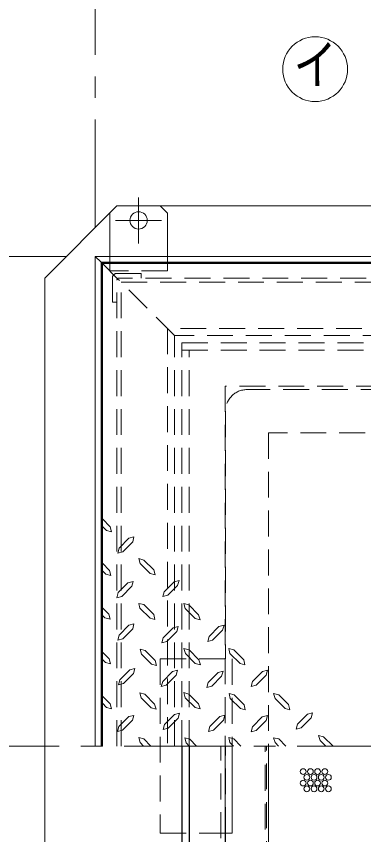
# Model space of a CAD drawing. Units: millimetres at full size, sheet at 1:15; details may follow other scales. Extents: x -3184 to 2891, y -2037 to 2178.
# Drawn here: x -2366 to -2126, y 1151 to 1720 of the extents above; entities that cross this region are included whole.
import ezdxf
from ezdxf.enums import TextEntityAlignment as Align

# ---------------------------------------------------------------- set-up
doc = ezdxf.new("R2010")
doc.units = ezdxf.units.MM
doc.header["$LTSCALE"] = 15
doc.linetypes.add('CHAIN1', pattern=[8, 5, -1, 1, -1])
doc.linetypes.add('DASHED1', pattern=[1.8, 1.2, -0.6])
doc.layers.add('0-0', color=4, linetype='Continuous', lineweight=9)
doc.styles.add('ＭＳ ゴシック', font='')
doc.styles.get('ＭＳ ゴシック').set_extended_font_data('MS Gothic')

msp = doc.modelspace()

# ---------------------------------------------------------------- linework, layer by layer
at = {"layer": '0-0', "linetype": 'CHAIN1'}
for p, q in [((-2311.7, 1572.87), (-2311.7, 1852.87)), ((-2281.7, 1593.87), (-2281.7, 1561.87)), ((-2297.7, 1577.87), (-2265.7, 1577.87)), ((-2331.7, 1552.87), (-2771.7, 1552.87)), ((-2771.7, 1212.87), (-696.7, 1212.87))]:
    msp.add_line(p, q, dxfattribs=at)
at = {"layer": '0-0'}
for p, q in [((-2296.7, 1587.87), (-2346.7, 1537.87)), ((-2296.7, 1587.87), (-1146.7, 1587.87)), ((-2261.7, 1582.87), (-2266.7, 1587.87)), ((-2301.7, 1582.87), (-2301.7, 1552.87)), ((-2261.7, 1582.87), (-2261.7, 1552.87)), ((-2307.7, 1548.87), (-2306.7, 1547.87)), ((-2346.7, 1537.87), (-2346.7, 1212.87)), ((-2301.4, 1365.12), (-2306.7, 1370.64)), ((-2303.91, 1362.49), (-2306.7, 1365.28)), ((-2301.4, 1365.12), (-2300.41, 1361.62)), ((-2303.91, 1362.49), (-2300.41, 1361.62)), ((-2288.38, 1357.14), (-2284.88, 1358.12)), ((-2285.76, 1354.62), (-2284.88, 1358.12)), ((-2288.38, 1357.14), (-2295.16, 1350.24)), ((-2285.76, 1354.62), (-2292.65, 1347.73)), ((-2296.15, 1346.74), (-2295.16, 1350.24)), ((-2292.65, 1347.73), (-2296.15, 1346.74)), ((-2281.6, 1343.03), (-2278.1, 1342.04)), ((-2280.62, 1339.53), (-2281.6, 1343.03)), ((-2271.21, 1335.26), (-2278.1, 1342.04)), ((-2301.94, 1334.82), (-2306.7, 1339.77)), ((-2273.73, 1332.64), (-2280.62, 1339.53)), ((-2271.21, 1335.26), (-2270.23, 1331.76)), ((-2304.46, 1332.2), (-2306.7, 1334.44)), ((-2304.46, 1332.2), (-2300.96, 1331.32)), ((-2301.94, 1334.82), (-2300.96, 1331.32)), ((-2273.73, 1332.64), (-2270.23, 1331.76)), ((-2289.04, 1326.29), (-2295.82, 1319.4)), ((-2289.04, 1326.29), (-2285.54, 1327.17)), ((-2286.41, 1323.78), (-2285.54, 1327.17)), ((-2257.1, 1326.95), (-2263.99, 1320.06)), ((-2254.58, 1324.43), (-2261.48, 1317.54)), ((-2257.1, 1326.95), (-2253.6, 1327.93)), ((-2254.58, 1324.43), (-2253.6, 1327.93)), ((-2296.8, 1315.9), (-2295.82, 1319.4)), ((-2286.41, 1323.78), (-2293.3, 1316.78)), ((-2293.3, 1316.78), (-2296.8, 1315.9)), ((-2302.38, 1304.53), (-2306.7, 1308.85)), ((-2281.6, 1311.96), (-2278.1, 1311.09)), ((-2280.73, 1308.57), (-2281.6, 1311.96)), ((-2273.73, 1301.57), (-2280.73, 1308.57)), ((-2271.21, 1304.2), (-2278.1, 1311.09)), ((-2250.32, 1311.85), (-2246.82, 1310.87)), ((-2249.44, 1308.35), (-2250.32, 1311.85)), ((-2242.55, 1301.46), (-2249.44, 1308.35)), ((-2240.04, 1303.98), (-2246.82, 1310.87)), ((-2305.01, 1301.9), (-2306.7, 1303.6)), ((-2305.01, 1301.9), (-2301.51, 1301.03)), ((-2302.38, 1304.53), (-2301.51, 1301.03)), ((-2273.73, 1301.57), (-2270.33, 1300.7)), ((-2271.21, 1304.2), (-2270.33, 1300.7)), ((-2242.55, 1301.46), (-2239.05, 1300.48)), ((-2240.04, 1303.98), (-2239.05, 1300.48)), ((-2288.38, 1296.87), (-2295.16, 1289.98)), ((-2288.38, 1296.87), (-2284.88, 1297.74)), ((-2285.76, 1294.35), (-2284.88, 1297.74)), ((-2257.65, 1294.9), (-2254.15, 1295.89)), ((-2255.13, 1292.39), (-2254.15, 1295.89)), ((-2225.93, 1295.78), (-2232.82, 1288.89)), ((-2225.93, 1295.78), (-2222.43, 1296.76)), ((-2223.41, 1293.26), (-2222.43, 1296.76)), ((-2296.15, 1286.48), (-2295.16, 1289.98)), ((-2285.76, 1294.35), (-2292.65, 1287.35)), ((-2257.65, 1294.9), (-2264.54, 1288.01)), ((-2255.13, 1292.39), (-2262.02, 1285.49)), ((-2292.65, 1287.35), (-2296.15, 1286.48)), ((-2280.51, 1280.14), (-2277.01, 1279.15)), ((-2279.63, 1276.64), (-2280.51, 1280.14)), ((-2270.12, 1272.26), (-2277.01, 1279.15)), ((-2250.21, 1280.57), (-2246.71, 1279.59)), ((-2249.23, 1277.07), (-2250.21, 1280.57)), ((-2239.82, 1272.7), (-2246.71, 1279.59)), ((-2219.15, 1280.57), (-2215.65, 1279.7)), ((-2218.27, 1277.18), (-2219.15, 1280.57)), ((-2208.76, 1272.81), (-2215.65, 1279.7)), ((-2302.05, 1273.46), (-2306.7, 1278.11)), ((-2304.57, 1270.84), (-2306.7, 1272.97)), ((-2302.05, 1273.46), (-2301.07, 1269.96)), ((-2272.63, 1269.74), (-2279.63, 1276.64)), ((-2242.33, 1270.18), (-2249.23, 1277.07)), ((-2239.82, 1272.7), (-2238.83, 1269.2)), ((-2211.27, 1270.29), (-2218.27, 1277.18)), ((-2208.76, 1272.81), (-2207.88, 1269.31)), ((-2304.57, 1270.84), (-2301.07, 1269.96)), ((-2272.63, 1269.74), (-2269.24, 1268.76)), ((-2270.12, 1272.26), (-2269.24, 1268.76)), ((-2242.33, 1270.18), (-2238.83, 1269.2)), ((-2211.27, 1270.29), (-2207.88, 1269.31)), ((-2287.83, 1265.81), (-2294.73, 1258.92)), ((-2285.32, 1263.29), (-2292.21, 1256.4)), ((-2287.83, 1265.81), (-2284.33, 1266.79)), ((-2285.32, 1263.29), (-2284.33, 1266.79)), ((-2258.19, 1264.6), (-2264.98, 1257.71)), ((-2255.57, 1262.09), (-2262.46, 1255.09)), ((-2258.19, 1264.6), (-2254.69, 1265.48)), ((-2255.57, 1262.09), (-2254.69, 1265.48)), ((-2226.58, 1263.84), (-2233.48, 1256.95)), ((-2226.58, 1263.84), (-2223.08, 1264.82)), ((-2224.07, 1261.32), (-2223.08, 1264.82)), ((-2195.74, 1264.6), (-2202.63, 1257.71)), ((-2193.23, 1262.09), (-2200.12, 1255.09)), ((-2195.74, 1264.6), (-2192.24, 1265.48)), ((-2193.23, 1262.09), (-2192.24, 1265.48)), ((-2265.96, 1254.21), (-2264.98, 1257.71)), ((-2234.35, 1253.45), (-2233.48, 1256.95)), ((-2224.07, 1261.32), (-2230.96, 1254.43)), ((-2203.51, 1254.21), (-2202.63, 1257.71)), ((-2262.46, 1255.09), (-2265.96, 1254.21)), ((-2230.96, 1254.43), (-2234.35, 1253.45)), ((-2200.12, 1255.09), (-2203.51, 1254.21)), ((-2301.4, 1242.18), (-2306.7, 1247.49)), ((-2280.94, 1249.73), (-2277.44, 1248.85)), ((-2279.96, 1246.34), (-2280.94, 1249.73)), ((-2273.07, 1239.45), (-2279.96, 1246.34)), ((-2270.55, 1241.96), (-2277.44, 1248.85)), ((-2250.32, 1249.95), (-2246.82, 1248.96)), ((-2249.44, 1246.45), (-2250.32, 1249.95)), ((-2242.55, 1239.56), (-2249.44, 1246.45)), ((-2240.04, 1242.18), (-2246.82, 1248.96)), ((-2218.93, 1249.29), (-2215.43, 1248.42)), ((-2218.05, 1245.9), (-2218.93, 1249.29)), ((-2211.05, 1239.01), (-2218.05, 1245.9)), ((-2208.54, 1241.53), (-2215.43, 1248.42)), ((-2187.98, 1249.4), (-2184.48, 1248.53)), ((-2186.99, 1246.01), (-2187.98, 1249.4)), ((-2180.1, 1239.01), (-2186.99, 1246.01)), ((-2177.58, 1241.64), (-2184.48, 1248.53)), ((-2303.91, 1239.56), (-2306.7, 1242.74)), ((-2303.91, 1239.56), (-2300.41, 1238.68)), ((-2301.4, 1242.18), (-2300.41, 1238.68)), ((-2273.07, 1239.45), (-2269.57, 1238.46)), ((-2270.55, 1241.96), (-2269.57, 1238.46)), ((-2242.55, 1239.56), (-2239.05, 1238.68)), ((-2240.04, 1242.18), (-2239.05, 1238.68)), ((-2211.05, 1239.01), (-2207.66, 1238.03)), ((-2208.54, 1241.53), (-2207.66, 1238.03)), ((-2180.1, 1239.01), (-2176.71, 1238.14)), ((-2177.58, 1241.64), (-2176.71, 1238.14)), ((-2288.49, 1233.32), (-2295.38, 1226.43)), ((-2288.49, 1233.32), (-2284.99, 1234.2)), ((-2285.98, 1230.81), (-2284.99, 1234.2)), ((-2256.77, 1234.74), (-2263.66, 1227.85)), ((-2256.77, 1234.74), (-2253.27, 1235.62)), ((-2254.15, 1232.23), (-2253.27, 1235.62)), ((-2225.38, 1233.43), (-2232.27, 1226.54)), ((-2225.38, 1233.43), (-2221.88, 1234.31)), ((-2222.87, 1230.92), (-2221.88, 1234.31)), ((-2195.85, 1233.1), (-2202.63, 1226.21)), ((-2195.85, 1233.1), (-2192.35, 1233.98)), ((-2193.23, 1230.59), (-2192.35, 1233.98)), ((-2164.57, 1234.96), (-2171.46, 1228.07)), ((-2164.57, 1234.96), (-2161.07, 1235.84)), ((-2161.94, 1232.45), (-2161.07, 1235.84)), ((-2285.98, 1230.81), (-2292.87, 1223.81)), ((-2264.54, 1224.35), (-2263.66, 1227.85)), ((-2254.15, 1232.23), (-2261.15, 1225.23)), ((-2222.87, 1230.92), (-2229.76, 1223.92)), ((-2161.94, 1232.45), (-2168.94, 1225.45)), ((-2296.37, 1222.93), (-2295.38, 1226.43)), ((-2292.87, 1223.81), (-2296.37, 1222.93)), ((-2261.15, 1225.23), (-2264.54, 1224.35)), ((-2281.6, 1218.78), (-2278.1, 1217.79)), ((-2280.62, 1215.28), (-2281.6, 1218.78)), ((-2273.18, 1212.87), (-2278.1, 1217.79)), ((-2249.66, 1218.56), (-2246.16, 1217.68)), ((-2248.79, 1215.17), (-2249.66, 1218.56)), ((-2241.54, 1212.87), (-2246.16, 1217.68)), ((-2219.15, 1218.78), (-2215.65, 1217.79)), ((-2218.27, 1215.28), (-2219.15, 1218.78)), ((-2210.73, 1212.87), (-2215.65, 1217.79)), ((-2187.98, 1218.67), (-2184.48, 1217.79)), ((-2186.99, 1215.28), (-2187.98, 1218.67)), ((-2179.55, 1212.87), (-2184.48, 1217.79)), ((-2156.8, 1220.31), (-2153.3, 1219.32)), ((-2155.82, 1216.81), (-2156.8, 1220.31)), ((-2151.88, 1212.87), (-2155.82, 1216.81)), ((-2146.69, 1212.87), (-2153.3, 1219.32)), ((-2278.21, 1212.87), (-2280.62, 1215.28)), ((-2246.49, 1212.87), (-2248.79, 1215.17)), ((-2215.87, 1212.87), (-2218.27, 1215.28)), ((-2191.45, 995.37), (-2191.45, 1212.87)), ((-2184.58, 1212.87), (-2186.99, 1215.28)), ((-2221.45, 980.37), (-2221.45, 1152.37))]:
    msp.add_line(p, q, dxfattribs=at)
at = {"layer": '0-0', "color": 7, "lineweight": 18}
for p, q in [((-2307.7, 1548.87), (-2311.7, 1552.87)), ((-1131.7, 1552.87), (-2311.7, 1552.87)), ((-2311.7, 1552.87), (-2311.7, 1212.87)), ((-1135.7, 1548.87), (-2307.7, 1548.87)), ((-2307.7, 1548.87), (-2307.7, 1212.87)), ((-2346.7, 1212.87), (-2346.7, 887.87)), ((-2216.7, 1212.87), (-2216.7, 1152.37)), ((-2221.7, 1152.37), (-2216.7, 1152.37))]:
    msp.add_line(p, q, dxfattribs=at)
at = {"layer": '0-0', "linetype": 'DASHED1'}
for p, q in [((-2301.7, 1552.87), (-2301.7, 1542.87)), ((-2261.7, 1552.87), (-2261.7, 1542.87)), ((-2296.23, 1537.4), (-2306.7, 1547.87)), ((-2261.7, 1542.87), (-2301.7, 1542.87)), ((-2296.7, 1541.07), (-2279.9, 1541.07)), ((-2279.9, 1541.07), (-2279.9, 1537.87)), ((-2299.9, 1537.87), (-2299.9, 1521.07)), ((-2293.7, 1534.87), (-1747.2, 1534.87)), ((-2293.7, 1212.87), (-2293.7, 1534.87)), ((-2296.7, 1521.07), (-2299.9, 1521.07)), ((-1181.7, 1502.87), (-2261.7, 1502.87)), ((-2261.7, 1502.87), (-2261.7, 1212.87)), ((-2251.7, 1492.87), (-1191.7, 1492.87)), ((-2251.7, 1212.87), (-2251.7, 1492.87)), ((-2251.7, 1487.87), (-1191.7, 1487.87)), ((-2246.7, 1212.87), (-2246.7, 1487.87)), ((-1221.7, 1462.87), (-2221.7, 1462.87)), ((-2221.7, 1462.87), (-2221.7, 1212.87)), ((-2001.45, 1460.37), (-2206.45, 1460.37)), ((-2221.45, 1445.37), (-2221.45, 1273.37)), ((-2191.45, 1430.37), (-2191.45, 1212.87)), ((-2016.45, 1430.37), (-2191.45, 1430.37)), ((-2266.7, 1273.37), (-2266.7, 1152.37)), ((-2266.7, 1273.37), (-2216.7, 1273.37)), ((-2216.7, 1273.37), (-2216.7, 1212.87)), ((-2224.7, 959.87), (-2224.7, 1212.87)), ((-2221.45, 1152.37), (-2221.45, 1212.87)), ((-2193.95, 992.87), (-2193.95, 1212.87)), ((-2192.95, 993.87), (-2192.95, 1212.87)), ((-2266.7, 1152.37), (-2221.7, 1152.37))]:
    msp.add_line(p, q, dxfattribs=at)
at = {"layer": '0-0', "color": 5, "lineweight": 25}
for p, q in [((-1136.7, 1547.87), (-2306.7, 1547.87)), ((-2306.7, 1212.87), (-2306.7, 1547.87)), ((-2251.7, 1212.87), (-2251.7, 932.87)), ((-2246.7, 1212.87), (-2246.7, 937.87))]:
    msp.add_line(p, q, dxfattribs=at)
at = {"layer": '0-0', "color": 7, "linetype": 'DASHED1', "lineweight": 18}
for p, q in [((-2296.7, 1212.87), (-2296.7, 1536.27)), ((-2256.7, 1497.87), (-2296.23, 1537.4)), ((-1745.8, 1537.87), (-2295.1, 1537.87)), ((-2256.7, 1212.87), (-2256.7, 1497.87))]:
    msp.add_line(p, q, dxfattribs=at)
msp.add_lwpolyline([(-1744.67, 1537.4), (-1784.2, 1497.87), (-2256.7, 1497.87)], dxfattribs=at)
at = {"layer": '0-0'}
for points in [[(-2261.48, 1317.54), (-2264.98, 1316.67), (-2263.99, 1320.06)], [(-2223.41, 1293.26), (-2230.3, 1286.37), (-2233.69, 1285.39), (-2232.82, 1288.89)], [(-2262.02, 1285.49), (-2265.52, 1284.62), (-2264.54, 1288.01)], [(-2292.21, 1256.4), (-2295.6, 1255.42), (-2294.73, 1258.92)], [(-2193.23, 1230.59), (-2200.12, 1223.59), (-2203.62, 1222.71), (-2202.63, 1226.21)], [(-2168.94, 1225.45), (-2172.33, 1224.57), (-2171.46, 1228.07)], [(-2229.76, 1223.92), (-2233.15, 1223.04), (-2232.27, 1226.54)]]:
    msp.add_lwpolyline(points, dxfattribs=at)
at = {"layer": '0-0', "color": 7, "lineweight": 18}
msp.add_lwpolyline([(-1221.7, 962.87), (-2221.7, 962.87), (-2221.7, 1212.87)], dxfattribs=at)
msp.add_circle((-2159.2, 1682.87), 22.5, dxfattribs=at)
at = {"layer": '0-0'}
for centre, radius in [((-2281.7, 1577.87), 6), ((-2167.48, 1195.16), 2), ((-2164.98, 1191.16), 2), ((-2162.48, 1195.16), 2), ((-2159.98, 1191.16), 2), ((-2157.48, 1195.16), 2), ((-2154.98, 1191.16), 2), ((-2152.48, 1195.16), 2), ((-2149.98, 1191.16), 2), ((-2167.48, 1187.16), 2), ((-2162.48, 1187.16), 2), ((-2157.48, 1187.16), 2), ((-2152.48, 1187.16), 2), ((-2164.98, 1183.16), 2), ((-2159.98, 1183.16), 2), ((-2154.98, 1183.16), 2), ((-2149.98, 1183.16), 2)]:
    msp.add_circle(centre, radius, dxfattribs=at)
at = {"layer": '0-0', "linetype": 'DASHED1'}
for centre, radius in [((-2296.7, 1537.87), 3.2), ((-2206.45, 1445.37), 15)]:
    msp.add_arc(centre, radius, 90, 180, dxfattribs=at)
at = {"layer": '0-0', "color": 7, "linetype": 'DASHED1', "lineweight": 18}
msp.add_arc((-2295.1, 1536.27), 1.6, 90, 180, dxfattribs=at)

# ---------------------------------------------------------------- texts
at = {"layer": '0-0', "color": 7, "style": 'ＭＳ ゴシック', "width": 0.8}
msp.add_text('イ', height=27.49, dxfattribs=at).set_placement((-2174.2, 1664.12), align=Align.BOTTOM_LEFT)

doc.saveas('drawing.dxf')
